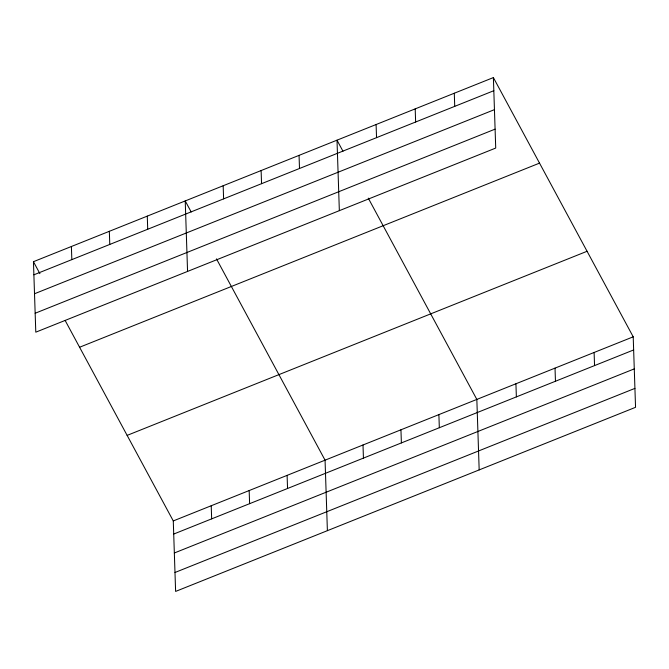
<?xml version="1.0" encoding="UTF-8"?>
<svg xmlns="http://www.w3.org/2000/svg" width="669" height="669" viewBox="0 0 669 669"><rect width="100%" height="100%" fill="white"/><g stroke="black" fill="none" stroke-linecap="round" stroke-linejoin="round"><path stroke-width="1" d="M493.388 77.579L495.721 148.066L35.791 332.175L33.45 261.688L493.388 77.579L633.209 336.825L635.55 407.312L175.613 591.421L173.279 520.934L65.202 320.568M33.885 274.817L493.822 90.708M34.512 293.75L494.45 109.641M35.164 313.251L495.093 129.142M79.594 347.244L539.523 163.127M127.135 435.385L587.073 251.276M173.279 520.934L633.209 336.825M173.714 534.054L633.643 349.946M174.341 552.987L634.279 368.878M174.985 572.488L634.923 388.38M342.963 151.219L337.009 140.181L339.342 210.668M368.268 198.133L476.838 399.418L479.171 469.906M191.183 211.973L185.229 200.934L187.563 271.422M216.488 258.886L325.059 460.172L327.392 530.659M33.45 261.688L39.897 273.646M594.114 352.471L594.549 365.6M555.019 368.117L555.462 381.246M515.924 383.772L516.368 396.893M454.293 93.234L454.728 106.363M438.889 414.604L439.324 427.734M415.198 108.88L415.633 122.009M400.948 429.799L401.383 442.92M376.103 124.526L376.538 137.655M362.999 444.985L363.434 458.114M299.06 155.367L299.495 168.496M287.11 475.366L287.545 488.487M261.119 170.562L261.554 183.682M249.169 490.553L249.604 503.682M223.17 185.748L223.605 198.877M211.22 505.739L211.655 518.868M147.28 216.12L147.715 229.25M109.34 231.315L109.775 244.444M71.391 246.501L71.834 259.631"/></g></svg>
